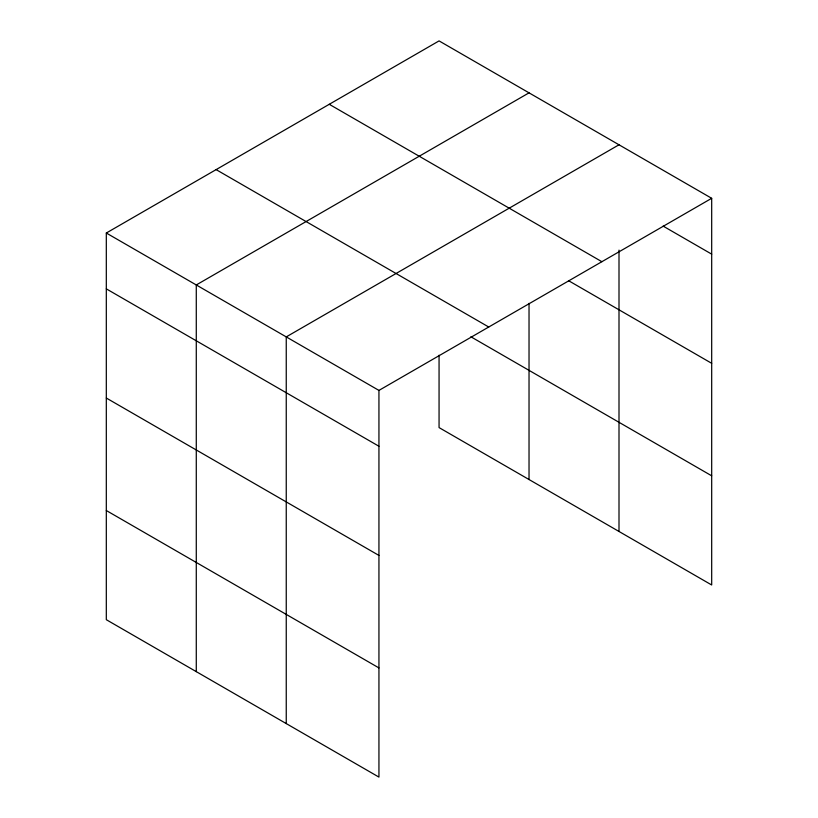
<?xml version="1.0" encoding="UTF-8"?>
<svg xmlns="http://www.w3.org/2000/svg" width="818" height="818" viewBox="0 0 818 818"><rect width="100%" height="100%" fill="white"/><g stroke="black" fill="none" stroke-linecap="round" stroke-linejoin="round"><path stroke-width="1.23" d="M106.309 233.018L378.939 390.411L378.939 777.1L106.309 619.696L106.309 233.018L439.061 40.9L711.691 198.304L711.691 584.982L439.061 427.589L439.061 355.227M529.031 92.843L196.279 284.95L196.279 671.639M619.001 144.786L286.249 336.893L286.249 723.582M378.939 390.411L711.691 198.304M663.132 226.105L711.691 254.142M329.255 104.295L601.884 261.699M568.53 280.666L711.691 363.315M216.116 169.612L488.745 327.016M470.882 336.781L711.691 475.81M106.309 288.856L378.939 446.25M106.309 398.029L378.939 555.432M106.309 510.524L378.939 667.917M619.001 250.134L619.001 531.475M529.031 303.366L529.031 479.532"/></g></svg>
